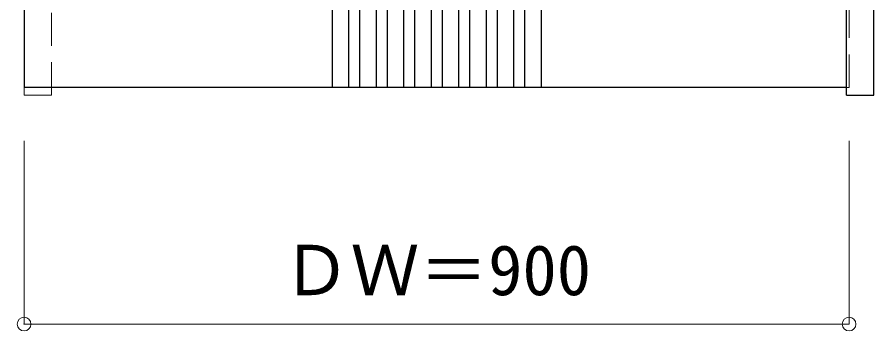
# Model space of a CAD drawing. Units: millimetres, scale not verified. Extents: x -6000 to 5700, y -4307 to 4175.
# Drawn here: x -4000 to -3066, y 1160 to 1503 of the extents above; entities that cross this region are included whole.
import ezdxf
from ezdxf.enums import TextEntityAlignment as Align

# ---------------------------------------------------------------- set-up
doc = ezdxf.new("R2010")
doc.units = ezdxf.units.MM
doc.header["$LTSCALE"] = 30
doc.header["$PDMODE"] = 32
doc.header["$PDSIZE"] = 15
doc.linetypes.add('DASHED1', pattern=[1.8, 1.2, -0.6])
for name, color, linetype, lineweight in [('0-2_扉', 4, 'DASHED1', 9), ('0-3_仕上げ', 7, 'Continuous', 18), ('0-4_枠', 3, 'Continuous', 25), ('0-B_寸法', 7, 'Continuous', 9)]:
    doc.layers.add(name, color=color, linetype=linetype, lineweight=lineweight)
doc.styles.add('ＭＳ ゴシック', font='')
doc.styles.get('ＭＳ ゴシック').set_extended_font_data('MS Gothic')

msp = doc.modelspace()

# ---------------------------------------------------------------- linework, layer by layer
at = {"layer": '0-2_扉', "color": 3, "linetype": 'Continuous', "lineweight": 25}
for p in [(-3993, 3409.5), (-3096, 1426.5)]:
    msp.add_line(p, (-3993, 1426.5), dxfattribs=at)
at = {"layer": '0-2_扉'}
for p, q in [((-3093, 1426.5), (-3093, 3409.5)), ((-3096, 1426.5), (-3093, 1426.5))]:
    msp.add_line(p, q, dxfattribs=at)
at = {"layer": '0-3_仕上げ', "color": 3, "lineweight": 25}
for p, q in [((-3657, 3409.28), (-3657, 1426.28)), ((-3639, 3409.28), (-3639, 1426.28)), ((-3627, 3409.28), (-3627, 1426.28)), ((-3609, 3409.28), (-3609, 1426.28)), ((-3597, 3409.28), (-3597, 1426.28)), ((-3579, 3409.28), (-3579, 1426.28)), ((-3567, 3409.28), (-3567, 1426.28)), ((-3549, 3409.28), (-3549, 1426.28)), ((-3537, 3409.28), (-3537, 1426.28)), ((-3519, 3409.28), (-3519, 1426.28)), ((-3507, 3409.28), (-3507, 1426.28)), ((-3489, 3409.28), (-3489, 1426.28)), ((-3477, 3409.28), (-3477, 1426.28)), ((-3459, 3409.28), (-3459, 1426.28)), ((-3447, 3409.28), (-3447, 1426.28)), ((-3429, 3409.28), (-3429, 1426.28))]:
    msp.add_line(p, q, dxfattribs=at)
at = {"layer": '0-4_枠'}
for p, q in [((-3066, 1418), (-3066, 3453)), ((-3096, 1418), (-3096, 3423)), ((-3096, 1418), (-3066, 1418))]:
    msp.add_line(p, q, dxfattribs=at)
at = {"layer": '0-4_枠', "color": 4, "linetype": 'DASHED1', "lineweight": 9}
for p, q in [((-3993, 1418), (-3993, 3423)), ((-3963, 1418), (-3963, 3423)), ((-3993, 1418), (-3963, 1418))]:
    msp.add_line(p, q, dxfattribs=at)
at = {"layer": '0-B_寸法', "color": 4}
for p, q in [((-3993, 1168), (-3993, 1368)), ((-3093, 1168), (-3093, 1368)), ((-3093, 1168), (-3993, 1168))]:
    msp.add_line(p, q, dxfattribs=at)
at = {"layer": '0-B_寸法'}
for p in [(-3993, 1168), (-3093, 1168)]:
    msp.add_point(p, dxfattribs=at)

# ---------------------------------------------------------------- texts
at = {"layer": '0-B_寸法', "style": 'ＭＳ ゴシック'}
msp.add_text('ＤＷ＝900', height=54.99, dxfattribs=at).set_placement((-3711.75, 1183), align=Align.BOTTOM_LEFT)

doc.saveas('drawing.dxf')
